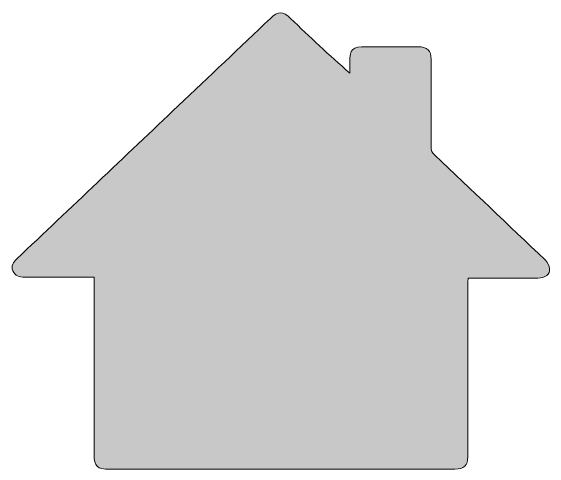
# Model space of a CAD drawing. Header units: millimetres. Extents: x 7 to 551, y -207 to -24.
# Drawn here: x 6.7 to 211, y -197.7 to -24.1 of the extents above; entities that cross this region are included whole.
import ezdxf

# ---------------------------------------------------------------- set-up
doc = ezdxf.new("R2010")
doc.units = ezdxf.units.MM
doc.header["$MEASUREMENT"] = 0
doc.layers.add('Layer 1', color=7, linetype='Continuous')

# ---------------------------------------------------------------- blocks, each defined once
blk = doc.blocks.new('block 3')
at = {"layer": 'Layer 1'}
h = blk.add_hatch(color=1, dxfattribs=at)
h.dxf.hatch_style = 2
edge = h.paths.add_edge_path()
edge.add_spline(control_points=[(38.28, -124.96), (33.92, -124.96), (29.82, -124.97), (25.72, -124.96), (21.15, -124.95), (16.57, -124.91), (12, -124.94), (9.99, -124.95), (8.32, -124.5), (7.51, -122.54), (6.73, -120.65), (7.69, -119.29), (9.02, -118.02), (29.41, -98.7), (49.79, -79.37), (70.17, -60.05), (81.8, -49.03), (93.42, -38.02), (105.04, -26.99), (108.11, -24.08), (109.65, -24.08), (112.65, -26.94), (119.93, -33.9), (127.24, -40.82), (135.11, -47.68), (135.11, -46.3), (135.11, -44.93), (135.11, -43.55), (135.12, -38.51), (136.02, -37.67), (141.39, -37.67), (147.89, -37.68), (154.39, -37.66), (160.88, -37.69), (164.51, -37.71), (165.88, -39.04), (165.88, -42.53), (165.9, -53.52), (165.92, -64.52), (165.87, -75.51), (165.86, -76.87), (166.28, -77.83), (167.3, -78.79), (181.25, -91.96), (195.17, -105.15), (209.03, -118.4), (209.93, -119.26), (210.68, -120.6), (210.79, -121.79), (211, -123.91), (209.1, -125.26), (206.34, -125.27), (198.32, -125.28), (190.3, -125.26), (182.28, -125.26), (181.57, -125.26), (180.85, -125.26), (179.93, -125.26), (179.89, -126.05), (179.83, -126.71), (179.83, -127.38), (179.82, -148.67), (179.81, -169.97), (179.81, -191.27), (179.81, -191.83), (179.81, -192.4), (179.81, -192.96), (179.76, -196.32), (178.4, -197.64), (174.87, -197.64), (160.09, -197.66), (145.3, -197.66), (130.52, -197.66), (101.76, -197.66), (72.99, -197.65), (44.23, -197.65), (39.35, -197.65), (38.3, -196.65), (38.3, -192.01), (38.29, -170.4), (38.29, -148.79), (38.28, -127.18), (38.28, -126.56), (38.28, -125.93), (38.28, -124.96)], knot_values=[0, 0, 0, 0, 1, 1, 1, 2, 2, 2, 3, 3, 3, 4, 4, 4, 5, 5, 5, 6, 6, 6, 7, 7, 7, 8, 8, 8, 9, 9, 9, 10, 10, 10, 11, 11, 11, 12, 12, 12, 13, 13, 13, 14, 14, 14, 15, 15, 15, 16, 16, 16, 17, 17, 17, 18, 18, 18, 19, 19, 19, 20, 20, 20, 21, 21, 21, 22, 22, 22, 23, 23, 23, 24, 24, 24, 25, 25, 25, 26, 26, 26, 27, 27, 27, 28, 28, 28, 28], degree=3, periodic=1)
at = {"layer": 'Layer 1', "lineweight": 0}
blk.add_open_spline([(38.28, -124.96), (33.92, -124.96), (29.82, -124.97), (25.72, -124.96), (21.15, -124.95), (16.57, -124.91), (12, -124.94), (9.99, -124.95), (8.32, -124.5), (7.51, -122.54), (6.73, -120.65), (7.69, -119.29), (9.02, -118.02), (29.41, -98.7), (49.79, -79.37), (70.17, -60.05), (81.8, -49.03), (93.42, -38.02), (105.04, -26.99), (108.11, -24.08), (109.65, -24.08), (112.65, -26.94), (119.93, -33.9), (127.24, -40.82), (135.11, -47.68), (135.11, -46.3), (135.11, -44.93), (135.11, -43.55), (135.12, -38.51), (136.02, -37.67), (141.39, -37.67), (147.89, -37.68), (154.39, -37.66), (160.88, -37.69), (164.51, -37.71), (165.88, -39.04), (165.88, -42.53), (165.9, -53.52), (165.92, -64.52), (165.87, -75.51), (165.86, -76.87), (166.28, -77.83), (167.3, -78.79), (181.25, -91.96), (195.17, -105.15), (209.03, -118.4), (209.93, -119.26), (210.68, -120.6), (210.79, -121.79), (211, -123.91), (209.1, -125.26), (206.34, -125.27), (198.32, -125.28), (190.3, -125.26), (182.28, -125.26), (181.57, -125.26), (180.85, -125.26), (179.93, -125.26), (179.89, -126.05), (179.83, -126.71), (179.83, -127.38), (179.82, -148.67), (179.81, -169.97), (179.81, -191.27), (179.81, -191.83), (179.81, -192.4), (179.81, -192.96), (179.76, -196.32), (178.4, -197.64), (174.87, -197.64), (160.09, -197.66), (145.3, -197.66), (130.52, -197.66), (101.76, -197.66), (72.99, -197.65), (44.23, -197.65), (39.35, -197.65), (38.3, -196.65), (38.3, -192.01), (38.29, -170.4), (38.29, -148.79), (38.28, -127.18), (38.28, -126.56), (38.28, -125.93), (38.28, -124.96)], degree=3, knots=[0, 0, 0, 0, 1, 1, 1, 2, 2, 2, 3, 3, 3, 4, 4, 4, 5, 5, 5, 6, 6, 6, 7, 7, 7, 8, 8, 8, 9, 9, 9, 10, 10, 10, 11, 11, 11, 12, 12, 12, 13, 13, 13, 14, 14, 14, 15, 15, 15, 16, 16, 16, 17, 17, 17, 18, 18, 18, 19, 19, 19, 20, 20, 20, 21, 21, 21, 22, 22, 22, 23, 23, 23, 24, 24, 24, 25, 25, 25, 26, 26, 26, 27, 27, 27, 28, 28, 28, 28], dxfattribs=at)
blk = doc.blocks.new('block 2')
at = {"layer": 'Layer 1'}
blk.add_blockref('block 3', (0, 0), dxfattribs=at)

msp = doc.modelspace()

# ---------------------------------------------------------------- block references
at = {"layer": 'Layer 1'}
msp.add_blockref('block 2', (0, 0), dxfattribs=at)

doc.saveas('drawing.dxf')
